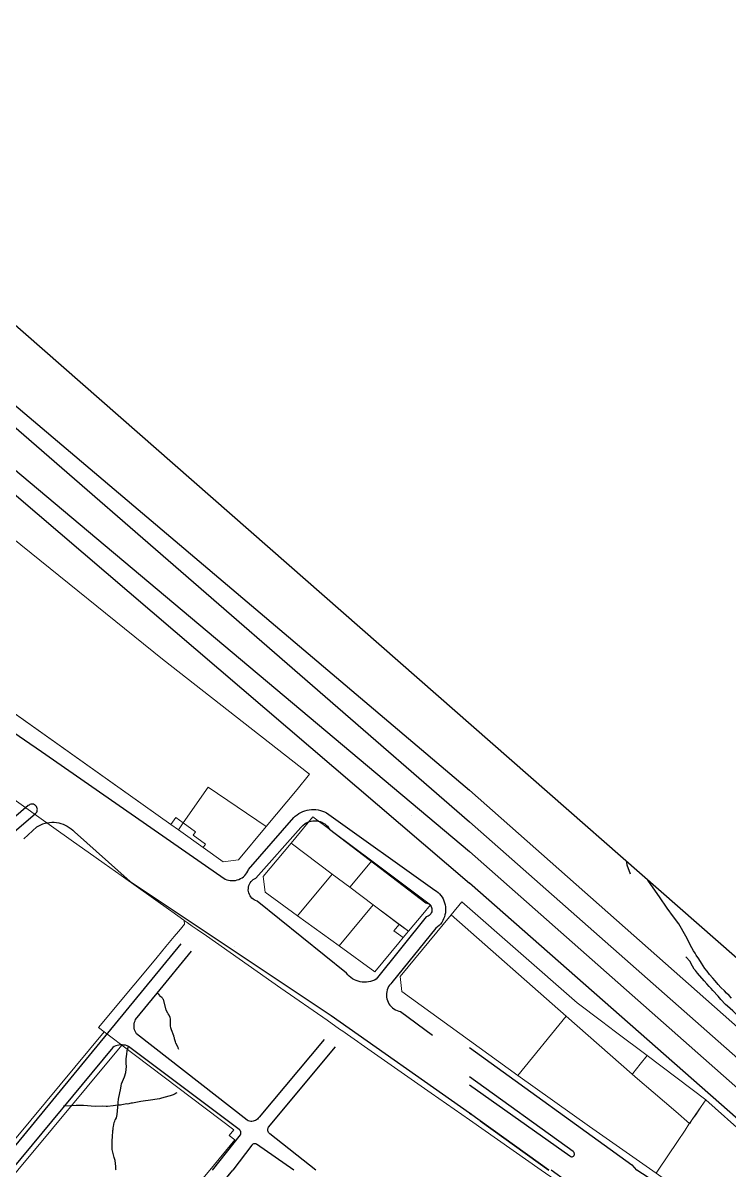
# Model space of a CAD drawing. Header units: inches. Extents: x -47590 to -46630, y -3759365 to -3758308.
# Drawn here: x -47254.3 to -46951.6, y -3758800.2 to -3758308.1 of the extents above; entities that cross this region are included whole.
import ezdxf

# ---------------------------------------------------------------- set-up
doc = ezdxf.new("R2010")
doc.units = ezdxf.units.IN
doc.header["$MEASUREMENT"] = 0
doc.layers.add('Area_Of_Interest', color=7, linetype='Continuous', true_color=0xf6210e)
doc.layers.add('curb_lines', color=7, linetype='Continuous', lineweight=30, true_color=0x0b8700)
doc.layers.add('Land_Parcels_Zoning', color=7, linetype='Continuous', lineweight=9, true_color=0xffffff)

msp = doc.modelspace()

# ---------------------------------------------------------------- linework, layer by layer
at = {"layer": 'Area_Of_Interest'}
msp.add_lwpolyline([(-46738.77, -3758972.33), (-46681.51, -3759081.97), (-46629.91, -3759365.08), (-47550.67, -3759341.26), (-47585.06, -3759271.15), (-47590.35, -3759224.85), (-47586.39, -3759156.05), (-47540.08, -3758625.56), (-47501.72, -3758466.81), (-47471.29, -3758308.06), (-47381.33, -3758329.23), (-46885.24, -3758764.47), (-46789.99, -3758874.27), (-46738.77, -3758972.33)], dxfattribs=at)
at = {"layer": 'curb_lines'}
for p, q in [((-47062.87, -3758637.15), (-46878.96, -3758800.15)), ((-47062.87, -3758637.15), (-46878.96, -3758800.15)), ((-46893.84, -3758800.15), (-47062.87, -3758650.72)), ((-46893.84, -3758800.15), (-47062.87, -3758650.72)), ((-47062.87, -3758663.53), (-46908.33, -3758800.15)), ((-47062.87, -3758663.53), (-46908.33, -3758800.15)), ((-46923.26, -3758800.15), (-47062.87, -3758677.07)), ((-46923.26, -3758800.15), (-47062.87, -3758677.07)), ((-47186.61, -3758703.17), (-47266.32, -3758800.15)), ((-47186.61, -3758703.17), (-47266.32, -3758800.15)), ((-47196.78, -3758724.27), (-47182.01, -3758706.24)), ((-47196.78, -3758724.27), (-47182.01, -3758706.24)), ((-47028.93, -3758800.15), (-47062.86, -3758775.75)), ((-47062.86, -3758775.75), (-47062.2, -3758776.22)), ((-47062.86, -3758775.75), (-47062.2, -3758776.22)), ((-47062.2, -3758776.22), (-47062.86, -3758775.75)), ((-47028.93, -3758800.15), (-47058.26, -3758779.06)), ((-47058.26, -3758779.06), (-47028.93, -3758800.15)), ((-47058.26, -3758779.06), (-47028.93, -3758800.15)), ((-47200.6, -3758844.33), (-47164.32, -3758800.15))]:
    msp.add_line(p, q, dxfattribs=at)
for points in [[(-47405.68, -3758327.19), (-47401.79, -3758332.88), (-47397.83, -3758338.52), (-47393.8, -3758344.12), (-47389.71, -3758349.67), (-47385.55, -3758355.17), (-47381.32, -3758360.61), (-47377.03, -3758366.01), (-47372.68, -3758371.35), (-47368.26, -3758376.64), (-47363.77, -3758381.88), (-47359.23, -3758387.07), (-47354.62, -3758392.19), (-47349.95, -3758397.27), (-47345.22, -3758402.28), (-47340.43, -3758407.24), (-47335.58, -3758412.14), (-47330.68, -3758416.98), (-47325.71, -3758421.77), (-47320.69, -3758426.49), (-47315.61, -3758431.15), (-47310.48, -3758435.75), (-47062.87, -3758650.72)], [(-47405.68, -3758327.19), (-47401.79, -3758332.88), (-47397.83, -3758338.52), (-47393.8, -3758344.12), (-47389.71, -3758349.67), (-47385.55, -3758355.17), (-47381.32, -3758360.61), (-47377.03, -3758366.01), (-47372.68, -3758371.35), (-47368.26, -3758376.64), (-47363.77, -3758381.88), (-47359.23, -3758387.07), (-47354.62, -3758392.19), (-47349.95, -3758397.27), (-47345.22, -3758402.28), (-47340.43, -3758407.24), (-47335.58, -3758412.14), (-47330.68, -3758416.98), (-47325.71, -3758421.77), (-47320.69, -3758426.49), (-47315.61, -3758431.15), (-47310.48, -3758435.75), (-47062.87, -3758650.72)], [(-47415.18, -3758346.45), (-47410.45, -3758353), (-47405.67, -3758359.5), (-47400.82, -3758365.96), (-47395.91, -3758372.38), (-47390.95, -3758378.75), (-47385.93, -3758385.07), (-47380.84, -3758391.34), (-47375.7, -3758397.57), (-47370.5, -3758403.75), (-47365.25, -3758409.88), (-47359.93, -3758415.96), (-47354.57, -3758421.99), (-47349.14, -3758427.97), (-47343.66, -3758433.91), (-47306.51, -3758468.73), (-47062.87, -3758677.07)], [(-47415.18, -3758346.45), (-47410.45, -3758353), (-47405.67, -3758359.5), (-47400.82, -3758365.96), (-47395.91, -3758372.38), (-47390.95, -3758378.75), (-47385.93, -3758385.07), (-47380.84, -3758391.34), (-47375.7, -3758397.57), (-47370.5, -3758403.75), (-47365.25, -3758409.88), (-47359.93, -3758415.96), (-47354.57, -3758421.99), (-47349.14, -3758427.97), (-47343.66, -3758433.91), (-47306.51, -3758468.73), (-47062.87, -3758677.07)], [(-47294.8, -3758440.68), (-47062.87, -3758637.15)], [(-47294.8, -3758440.68), (-47062.87, -3758637.15)], [(-47305.83, -3758459.45), (-47062.87, -3758663.53)], [(-47305.83, -3758459.45), (-47062.87, -3758663.53)], [(-47280.31, -3758597.42), (-47246.41, -3758620.67), (-47169.46, -3758674.04), (-47168.88, -3758674.53), (-47168.26, -3758674.95), (-47167.59, -3758675.31), (-47166.9, -3758675.6), (-47166.17, -3758675.81), (-47165.43, -3758675.95), (-47164.68, -3758676.01), (-47163.93, -3758675.99), (-47163.18, -3758675.89), (-47162.45, -3758675.72), (-47161.74, -3758675.47), (-47161.06, -3758675.15), (-47160.41, -3758674.76), (-47159.81, -3758674.31), (-47159.26, -3758673.8), (-47158.76, -3758673.23), (-47158.33, -3758672.61), (-47157.96, -3758671.96), (-47157.66, -3758671.27), (-47138.27, -3758648.99), (-47137.58, -3758648.33), (-47136.83, -3758647.74), (-47136.04, -3758647.2), (-47135.2, -3758646.74), (-47134.33, -3758646.34), (-47133.43, -3758646.01), (-47132.51, -3758645.76), (-47131.57, -3758645.59), (-47130.62, -3758645.49), (-47129.67, -3758645.47), (-47128.71, -3758645.53), (-47127.77, -3758645.66), (-47126.83, -3758645.87), (-47125.92, -3758646.16), (-47125.04, -3758646.52), (-47124.18, -3758646.95), (-47077.77, -3758680.04), (-47077.05, -3758680.54), (-47076.37, -3758681.1), (-47075.75, -3758681.71), (-47075.18, -3758682.39), (-47074.67, -3758683.11), (-47074.23, -3758683.87), (-47073.87, -3758684.67), (-47073.57, -3758685.49), (-47073.35, -3758686.34), (-47073.2, -3758687.21), (-47073.13, -3758688.09), (-47073.15, -3758688.97), (-47073.24, -3758689.84), (-47073.4, -3758690.7), (-47073.65, -3758691.55), (-47073.97, -3758692.37), (-47074.36, -3758693.16), (-47074.82, -3758693.91), (-47075.34, -3758694.61), (-47075.92, -3758695.27), (-47076.57, -3758695.87), (-47077.26, -3758696.41), (-47096.13, -3758719.7), (-47096.67, -3758720.25), (-47097.15, -3758720.84), (-47097.56, -3758721.49), (-47097.91, -3758722.18), (-47098.17, -3758722.9), (-47098.36, -3758723.64), (-47098.47, -3758724.4), (-47098.5, -3758725.17), (-47098.44, -3758725.93), (-47098.3, -3758726.69), (-47098.09, -3758727.43), (-47097.79, -3758728.13), (-47097.42, -3758728.81), (-47096.98, -3758729.44), (-47096.48, -3758730.02), (-47095.92, -3758730.54), (-47095.3, -3758731), (-47094.64, -3758731.39), (-47093.94, -3758731.71), (-47093.22, -3758731.95), (-47092.47, -3758732.11), (-47078.78, -3758742.27)], [(-47280.31, -3758597.42), (-47246.41, -3758620.67), (-47169.46, -3758674.04), (-47168.88, -3758674.53), (-47168.26, -3758674.95), (-47167.59, -3758675.31), (-47166.9, -3758675.6), (-47166.17, -3758675.81), (-47165.43, -3758675.95), (-47164.68, -3758676.01), (-47163.93, -3758675.99), (-47163.18, -3758675.89), (-47162.45, -3758675.72), (-47161.74, -3758675.47), (-47161.06, -3758675.15), (-47160.41, -3758674.76), (-47159.81, -3758674.31), (-47159.26, -3758673.8), (-47158.76, -3758673.23), (-47158.33, -3758672.61), (-47157.96, -3758671.96), (-47157.66, -3758671.27), (-47138.27, -3758648.99), (-47137.58, -3758648.33), (-47136.83, -3758647.74), (-47136.04, -3758647.2), (-47135.2, -3758646.74), (-47134.33, -3758646.34), (-47133.43, -3758646.01), (-47132.51, -3758645.76), (-47131.57, -3758645.59), (-47130.62, -3758645.49), (-47129.67, -3758645.47), (-47128.71, -3758645.53), (-47127.77, -3758645.66), (-47126.83, -3758645.87), (-47125.92, -3758646.16), (-47125.04, -3758646.52), (-47124.18, -3758646.95), (-47077.77, -3758680.04), (-47077.05, -3758680.54), (-47076.37, -3758681.1), (-47075.75, -3758681.71), (-47075.18, -3758682.39), (-47074.67, -3758683.11), (-47074.23, -3758683.87), (-47073.87, -3758684.67), (-47073.57, -3758685.49), (-47073.35, -3758686.34), (-47073.2, -3758687.21), (-47073.13, -3758688.09), (-47073.15, -3758688.97), (-47073.24, -3758689.84), (-47073.4, -3758690.7), (-47073.65, -3758691.55), (-47073.97, -3758692.37), (-47074.36, -3758693.16), (-47074.82, -3758693.91), (-47075.34, -3758694.61), (-47075.92, -3758695.27), (-47076.57, -3758695.87), (-47077.26, -3758696.41), (-47096.13, -3758719.7), (-47096.67, -3758720.25), (-47097.15, -3758720.84), (-47097.56, -3758721.49), (-47097.91, -3758722.18), (-47098.17, -3758722.9), (-47098.36, -3758723.64), (-47098.47, -3758724.4), (-47098.5, -3758725.17), (-47098.44, -3758725.93), (-47098.3, -3758726.69), (-47098.09, -3758727.43), (-47097.79, -3758728.13), (-47097.42, -3758728.81), (-47096.98, -3758729.44), (-47096.48, -3758730.02), (-47095.92, -3758730.54), (-47095.3, -3758731), (-47094.64, -3758731.39), (-47093.94, -3758731.71), (-47093.22, -3758731.95), (-47092.47, -3758732.11), (-47078.78, -3758742.27)], [(-47300.77, -3758691.73), (-47248.96, -3758647.2), (-47248.67, -3758646.91), (-47248.44, -3758646.57), (-47248.27, -3758646.2), (-47248.17, -3758645.81), (-47248.15, -3758645.4), (-47248.19, -3758644.99), (-47248.31, -3758644.6), (-47248.49, -3758644.24), (-47248.74, -3758643.92), (-47249.04, -3758643.64), (-47249.38, -3758643.42), (-47249.76, -3758643.27), (-47250.16, -3758643.18), (-47250.56, -3758643.17), (-47250.97, -3758643.23), (-47251.35, -3758643.36), (-47251.71, -3758643.56), (-47252.03, -3758643.81), (-47303.91, -3758688.59)], [(-47300.77, -3758691.73), (-47248.96, -3758647.2), (-47248.67, -3758646.91), (-47248.44, -3758646.57), (-47248.27, -3758646.2), (-47248.17, -3758645.81), (-47248.15, -3758645.4), (-47248.19, -3758644.99), (-47248.31, -3758644.6), (-47248.49, -3758644.24), (-47248.74, -3758643.92), (-47249.04, -3758643.64), (-47249.38, -3758643.42), (-47249.76, -3758643.27), (-47250.16, -3758643.18), (-47250.56, -3758643.17), (-47250.97, -3758643.23), (-47251.35, -3758643.36), (-47251.71, -3758643.56), (-47252.03, -3758643.81), (-47303.91, -3758688.59)], [(-47253.98, -3758658.08), (-47248.43, -3758652.95), (-47247.58, -3758652.45), (-47246.69, -3758652.02), (-47245.78, -3758651.67), (-47244.84, -3758651.38), (-47243.88, -3758651.17), (-47242.9, -3758651.03), (-47241.92, -3758650.97), (-47240.94, -3758650.99), (-47239.96, -3758651.08), (-47238.99, -3758651.24), (-47238.04, -3758651.48), (-47237.11, -3758651.8), (-47236.2, -3758652.18), (-47235.33, -3758652.64), (-47234.5, -3758653.16), (-47233.71, -3758653.74), (-47232.96, -3758654.38), (-47232.27, -3758655.08), (-47208.33, -3758676.44), (-47122.19, -3758733.92), (-47062.86, -3758775.56)], [(-47253.98, -3758658.08), (-47248.43, -3758652.95), (-47247.58, -3758652.45), (-47246.69, -3758652.02), (-47245.78, -3758651.67), (-47244.84, -3758651.38), (-47243.88, -3758651.17), (-47242.9, -3758651.03), (-47241.92, -3758650.97), (-47240.94, -3758650.99), (-47239.96, -3758651.08), (-47238.99, -3758651.24), (-47238.04, -3758651.48), (-47237.11, -3758651.8), (-47236.2, -3758652.18), (-47235.33, -3758652.64), (-47234.5, -3758653.16), (-47233.71, -3758653.74), (-47232.96, -3758654.38), (-47232.27, -3758655.08), (-47208.33, -3758676.44), (-47122.19, -3758733.92), (-47062.86, -3758775.56)], [(-46995.71, -3758667.55), (-46995.65, -3758668.25), (-46995.44, -3758669.18), (-46993.99, -3758673.08)], [(-46995.71, -3758667.55), (-46995.65, -3758668.25), (-46995.44, -3758669.18), (-46993.99, -3758673.08)], [(-46950.58, -3758726.36), (-46951.63, -3758725.31), (-46952.73, -3758724.29), (-46953.64, -3758723.31), (-46955.14, -3758721.87), (-46956.25, -3758720.55), (-46957.63, -3758718.97), (-46958.56, -3758717.83), (-46959.99, -3758716.28), (-46961.07, -3758714.81), (-46962, -3758713.73), (-46963.4, -3758711.41), (-46964.61, -3758709.51), (-46965.71, -3758708.04), (-46966.09, -3758707.19), (-46966.92, -3758706.07), (-46967.59, -3758704.86), (-46970.08, -3758699.9), (-46973.15, -3758694.54), (-46975.49, -3758691.56), (-46978.16, -3758687.77), (-46981.43, -3758682.94), (-46986.09, -3758676.25), (-46986.54, -3758675.59)], [(-46950.58, -3758726.36), (-46951.63, -3758725.31), (-46952.73, -3758724.29), (-46953.64, -3758723.31), (-46955.14, -3758721.87), (-46956.25, -3758720.55), (-46957.63, -3758718.97), (-46958.56, -3758717.83), (-46959.99, -3758716.28), (-46961.07, -3758714.81), (-46962, -3758713.73), (-46963.4, -3758711.41), (-46964.61, -3758709.51), (-46965.71, -3758708.04), (-46966.09, -3758707.19), (-46966.92, -3758706.07), (-46967.59, -3758704.86), (-46970.08, -3758699.9), (-46973.15, -3758694.54), (-46975.49, -3758691.56), (-46978.16, -3758687.77), (-46981.43, -3758682.94), (-46986.09, -3758676.25), (-46986.54, -3758675.59)], [(-46948.06, -3758733.83), (-46950.06, -3758731.85), (-46951.14, -3758730.9), (-46951.31, -3758730.67), (-46953.08, -3758729.14), (-46955.15, -3758727.03), (-46956.28, -3758725.53), (-46958.6, -3758723.1), (-46959.27, -3758722.3), (-46960.15, -3758721.44), (-46961.09, -3758720.27), (-46962.27, -3758718.94), (-46965.09, -3758715.75), (-46965.96, -3758714.53), (-46966.51, -3758713.95), (-46967.31, -3758712.67), (-46968.18, -3758711.14), (-46968.33, -3758710.72), (-46970.18, -3758708.75)], [(-46948.06, -3758733.83), (-46950.06, -3758731.85), (-46951.14, -3758730.9), (-46951.31, -3758730.67), (-46953.08, -3758729.14), (-46955.15, -3758727.03), (-46956.28, -3758725.53), (-46958.6, -3758723.1), (-46959.27, -3758722.3), (-46960.15, -3758721.44), (-46961.09, -3758720.27), (-46962.27, -3758718.94), (-46965.09, -3758715.75), (-46965.96, -3758714.53), (-46966.51, -3758713.95), (-46967.31, -3758712.67), (-46968.18, -3758711.14), (-46968.33, -3758710.72), (-46970.18, -3758708.75)], [(-47125.15, -3758744.15), (-47153.11, -3758777.52), (-47153.42, -3758777.95), (-47153.78, -3758778.33), (-47154.2, -3758778.66), (-47154.65, -3758778.92), (-47155.14, -3758779.12), (-47155.65, -3758779.24), (-47156.17, -3758779.3), (-47156.7, -3758779.28), (-47157.22, -3758779.18), (-47157.72, -3758779.01), (-47158.19, -3758778.78), (-47205.58, -3758741.74), (-47205.93, -3758741.19), (-47206.22, -3758740.6), (-47206.44, -3758739.98), (-47206.59, -3758739.35), (-47206.67, -3758738.7), (-47206.68, -3758738.04), (-47206.62, -3758737.39), (-47206.49, -3758736.75), (-47206.28, -3758736.13), (-47206.01, -3758735.54), (-47196.78, -3758724.27)], [(-47125.15, -3758744.15), (-47153.11, -3758777.52), (-47153.42, -3758777.95), (-47153.78, -3758778.33), (-47154.2, -3758778.66), (-47154.65, -3758778.92), (-47155.14, -3758779.12), (-47155.65, -3758779.24), (-47156.17, -3758779.3), (-47156.7, -3758779.28), (-47157.22, -3758779.18), (-47157.72, -3758779.01), (-47158.19, -3758778.78), (-47205.58, -3758741.74), (-47205.93, -3758741.19), (-47206.22, -3758740.6), (-47206.44, -3758739.98), (-47206.59, -3758739.35), (-47206.67, -3758738.7), (-47206.68, -3758738.04), (-47206.62, -3758737.39), (-47206.49, -3758736.75), (-47206.28, -3758736.13), (-47206.01, -3758735.54), (-47196.78, -3758724.27)], [(-47187.54, -3758748.38), (-47187.79, -3758747.84), (-47187.79, -3758747.66), (-47187.89, -3758747.51), (-47188.27, -3758746.74), (-47188.73, -3758745.74), (-47188.9, -3758745.14), (-47189.31, -3758743.82), (-47189.41, -3758743.49), (-47189.59, -3758742.87), (-47189.62, -3758742.64), (-47190.71, -3758740), (-47190.94, -3758739.2), (-47191.07, -3758738.33), (-47191.1, -3758736.3), (-47191.05, -3758736.05), (-47191.08, -3758735.3), (-47191.21, -3758734.7), (-47191.67, -3758733.78), (-47192.02, -3758733.2), (-47192.17, -3758732.88), (-47192.73, -3758731.86), (-47192.83, -3758731.76), (-47192.88, -3758731.53), (-47192.95, -3758731.38), (-47194.1, -3758727.04), (-47194.31, -3758726.69), (-47194.46, -3758726.49), (-47194.73, -3758726.19), (-47195.24, -3758725.82), (-47195.54, -3758725.52), (-47195.84, -3758725.12), (-47195.99, -3758724.85), (-47196.02, -3758724.85), (-47196.78, -3758724.27)], [(-47187.54, -3758748.38), (-47187.79, -3758747.84), (-47187.79, -3758747.66), (-47187.89, -3758747.51), (-47188.27, -3758746.74), (-47188.73, -3758745.74), (-47188.9, -3758745.14), (-47189.31, -3758743.82), (-47189.41, -3758743.49), (-47189.59, -3758742.87), (-47189.62, -3758742.64), (-47190.71, -3758740), (-47190.94, -3758739.2), (-47191.07, -3758738.33), (-47191.1, -3758736.3), (-47191.05, -3758736.05), (-47191.08, -3758735.3), (-47191.21, -3758734.7), (-47191.67, -3758733.78), (-47192.02, -3758733.2), (-47192.17, -3758732.88), (-47192.73, -3758731.86), (-47192.83, -3758731.76), (-47192.88, -3758731.53), (-47192.95, -3758731.38), (-47194.1, -3758727.04), (-47194.31, -3758726.69), (-47194.46, -3758726.49), (-47194.73, -3758726.19), (-47195.24, -3758725.82), (-47195.54, -3758725.52), (-47195.84, -3758725.12), (-47195.99, -3758724.85), (-47196.02, -3758724.85), (-47196.78, -3758724.27)], [(-47173.05, -3758800.15), (-47161.03, -3758785.1), (-47160.91, -3758784.74), (-47160.86, -3758784.36), (-47160.88, -3758783.98), (-47160.98, -3758783.61), (-47161.15, -3758783.27), (-47161.38, -3758782.97), (-47161.67, -3758782.72), (-47209.05, -3758747.16), (-47209.7, -3758746.88), (-47210.37, -3758746.66), (-47211.07, -3758746.52), (-47211.77, -3758746.45), (-47212.48, -3758746.46), (-47213.18, -3758746.54), (-47213.87, -3758746.7), (-47214.54, -3758746.93), (-47215.18, -3758747.23), (-47215.78, -3758747.6), (-47259.33, -3758800.15)], [(-47173.05, -3758800.15), (-47161.03, -3758785.1), (-47160.91, -3758784.74), (-47160.86, -3758784.36), (-47160.88, -3758783.98), (-47160.98, -3758783.61), (-47161.15, -3758783.27), (-47161.38, -3758782.97), (-47161.67, -3758782.72), (-47209.05, -3758747.16), (-47209.7, -3758746.88), (-47210.37, -3758746.66), (-47211.07, -3758746.52), (-47211.77, -3758746.45), (-47212.48, -3758746.46), (-47213.18, -3758746.54), (-47213.87, -3758746.7), (-47214.54, -3758746.93), (-47215.18, -3758747.23), (-47215.78, -3758747.6), (-47259.33, -3758800.15)], [(-47214.42, -3758800.15), (-47214.47, -3758799.87), (-47214.53, -3758799.47), (-47214.51, -3758798.59), (-47214.59, -3758797.42), (-47214.77, -3758796.12), (-47215.28, -3758794.8), (-47215.84, -3758792.52), (-47216.02, -3758791.3), (-47216.06, -3758787.9), (-47216.02, -3758787.27), (-47215.97, -3758786.25), (-47215.9, -3758785.5), (-47215.79, -3758783.79), (-47215.74, -3758783.12), (-47215.67, -3758782.84), (-47215.64, -3758782.32), (-47215.6, -3758782.02), (-47215.55, -3758781.42), (-47215.23, -3758779.79), (-47214.98, -3758779.26), (-47214.74, -3758778.64), (-47214.64, -3758778.51), (-47214.27, -3758777.76), (-47213.9, -3758776.33), (-47213.72, -3758773.13), (-47213.55, -3758772.02), (-47213.45, -3758771.15), (-47213.38, -3758769.75), (-47212.33, -3758765.06), (-47212.24, -3758764.09), (-47212.09, -3758763.24), (-47210.86, -3758760.18), (-47210.27, -3758758.25), (-47209.98, -3758755.8), (-47210.07, -3758754.42), (-47210.13, -3758752.42), (-47209.98, -3758751.44), (-47209.81, -3758750.52), (-47209.74, -3758750.12), (-47209.69, -3758749.32), (-47209.64, -3758749.17), (-47209.64, -3758749.04), (-47209.47, -3758748.29), (-47209.45, -3758748.14), (-47209.42, -3758748.09), (-47209.14, -3758747.12)], [(-47214.42, -3758800.15), (-47214.47, -3758799.87), (-47214.53, -3758799.47), (-47214.51, -3758798.59), (-47214.59, -3758797.42), (-47214.77, -3758796.12), (-47215.28, -3758794.8), (-47215.84, -3758792.52), (-47216.02, -3758791.3), (-47216.06, -3758787.9), (-47216.02, -3758787.27), (-47215.97, -3758786.25), (-47215.9, -3758785.5), (-47215.79, -3758783.79), (-47215.74, -3758783.12), (-47215.67, -3758782.84), (-47215.64, -3758782.32), (-47215.6, -3758782.02), (-47215.55, -3758781.42), (-47215.23, -3758779.79), (-47214.98, -3758779.26), (-47214.74, -3758778.64), (-47214.64, -3758778.51), (-47214.27, -3758777.76), (-47213.9, -3758776.33), (-47213.72, -3758773.13), (-47213.55, -3758772.02), (-47213.45, -3758771.15), (-47213.38, -3758769.75), (-47212.33, -3758765.06), (-47212.24, -3758764.09), (-47212.09, -3758763.24), (-47210.86, -3758760.18), (-47210.27, -3758758.25), (-47209.98, -3758755.8), (-47210.07, -3758754.42), (-47210.13, -3758752.42), (-47209.98, -3758751.44), (-47209.81, -3758750.52), (-47209.74, -3758750.12), (-47209.69, -3758749.32), (-47209.64, -3758749.17), (-47209.64, -3758749.04), (-47209.47, -3758748.29), (-47209.45, -3758748.14), (-47209.42, -3758748.09), (-47209.14, -3758747.12)], [(-47128.72, -3758800.15), (-47148.55, -3758784.65), (-47148.83, -3758784.37), (-47149.06, -3758784.04), (-47149.23, -3758783.69), (-47149.33, -3758783.3), (-47149.36, -3758782.91), (-47149.33, -3758782.51), (-47149.22, -3758782.13), (-47149.04, -3758781.77), (-47120.4, -3758747.32)], [(-47128.72, -3758800.15), (-47148.55, -3758784.65), (-47148.83, -3758784.37), (-47149.06, -3758784.04), (-47149.23, -3758783.69), (-47149.33, -3758783.3), (-47149.36, -3758782.91), (-47149.33, -3758782.51), (-47149.22, -3758782.13), (-47149.04, -3758781.77), (-47120.4, -3758747.32)], [(-47062.86, -3758747.61), (-46993.25, -3758797.94), (-46991.23, -3758800.15)], [(-47062.86, -3758747.61), (-46993.25, -3758797.94), (-46991.23, -3758800.15)], [(-47062.86, -3758763.63), (-47019.9, -3758794.13), (-47019.66, -3758794.31), (-47019.4, -3758794.42), (-47019.11, -3758794.47), (-47018.82, -3758794.45), (-47018.54, -3758794.35), (-47018.29, -3758794.19), (-47018.09, -3758793.98), (-47017.95, -3758793.72), (-47017.88, -3758793.44), (-47017.88, -3758793.15), (-47017.95, -3758792.86), (-47018.08, -3758792.6), (-47018.28, -3758792.39), (-47018.52, -3758792.22), (-47062.86, -3758760.13)], [(-47062.86, -3758763.63), (-47019.9, -3758794.13), (-47019.66, -3758794.31), (-47019.4, -3758794.42), (-47019.11, -3758794.47), (-47018.82, -3758794.45), (-47018.54, -3758794.35), (-47018.29, -3758794.19), (-47018.09, -3758793.98), (-47017.95, -3758793.72), (-47017.88, -3758793.44), (-47017.88, -3758793.15), (-47017.95, -3758792.86), (-47018.08, -3758792.6), (-47018.28, -3758792.39), (-47018.52, -3758792.22), (-47062.86, -3758760.13)], [(-47188.39, -3758767.05), (-47188.64, -3758767.17), (-47189.11, -3758767.45), (-47189.88, -3758767.83), (-47191.26, -3758768.27), (-47191.83, -3758768.47), (-47194.93, -3758769.36), (-47195.73, -3758769.57), (-47197.78, -3758769.96), (-47198.63, -3758770.11), (-47203.77, -3758770.77), (-47207.37, -3758771.49), (-47207.87, -3758771.54), (-47209.52, -3758771.83), (-47209.8, -3758771.8), (-47211.95, -3758772.22), (-47212.5, -3758772.29), (-47213.77, -3758772.35), (-47214.65, -3758772.46), (-47215.7, -3758772.64), (-47218.05, -3758772.88), (-47218.62, -3758772.86), (-47220.37, -3758772.79), (-47223.4, -3758772.91), (-47228.4, -3758772.54), (-47229.73, -3758772.45), (-47231.48, -3758772.41), (-47233.75, -3758772.62), (-47233.8, -3758772.65), (-47236.88, -3758772.7)], [(-47188.39, -3758767.05), (-47188.64, -3758767.17), (-47189.11, -3758767.45), (-47189.88, -3758767.83), (-47191.26, -3758768.27), (-47191.83, -3758768.47), (-47194.93, -3758769.36), (-47195.73, -3758769.57), (-47197.78, -3758769.96), (-47198.63, -3758770.11), (-47203.77, -3758770.77), (-47207.37, -3758771.49), (-47207.87, -3758771.54), (-47209.52, -3758771.83), (-47209.8, -3758771.8), (-47211.95, -3758772.22), (-47212.5, -3758772.29), (-47213.77, -3758772.35), (-47214.65, -3758772.46), (-47215.7, -3758772.64), (-47218.05, -3758772.88), (-47218.62, -3758772.86), (-47220.37, -3758772.79), (-47223.4, -3758772.91), (-47228.4, -3758772.54), (-47229.73, -3758772.45), (-47231.48, -3758772.41), (-47233.75, -3758772.62), (-47233.8, -3758772.65), (-47236.88, -3758772.7)], [(-47138.14, -3758800.15), (-47154.18, -3758789.06), (-47154.48, -3758788.94), (-47154.81, -3758788.88), (-47155.13, -3758788.89), (-47155.45, -3758788.96), (-47155.75, -3758789.1), (-47156.01, -3758789.3), (-47156.23, -3758789.54), (-47164.32, -3758800.15)], [(-47138.14, -3758800.15), (-47154.18, -3758789.06), (-47154.48, -3758788.94), (-47154.81, -3758788.88), (-47155.13, -3758788.89), (-47155.45, -3758788.96), (-47155.75, -3758789.1), (-47156.01, -3758789.3), (-47156.23, -3758789.54), (-47164.32, -3758800.15)], [(-47200.6, -3758844.33), (-47164.32, -3758800.15)], [(-47021.14, -3758805.11), (-47027.92, -3758800.15)], [(-47021.14, -3758805.11), (-47027.92, -3758800.15)], [(-46953.19, -3758824.81), (-46991.22, -3758800.15)], [(-46953.19, -3758824.81), (-46991.22, -3758800.15)]]:
    msp.add_lwpolyline(points, dxfattribs=at)
msp.add_lwpolyline([(-47122.85, -3758653.92), (-47081.67, -3758685.53), (-47081.2, -3758685.62), (-47080.75, -3758685.79), (-47080.33, -3758686.02), (-47079.95, -3758686.32), (-47079.63, -3758686.67), (-47079.36, -3758687.07), (-47079.16, -3758687.5), (-47079.04, -3758687.97), (-47078.99, -3758688.44), (-47079.01, -3758688.92), (-47079.11, -3758689.39), (-47079.28, -3758689.84), (-47079.52, -3758690.25), (-47079.83, -3758690.62), (-47080.18, -3758690.94), (-47080.59, -3758691.19), (-47081.03, -3758691.38), (-47081.49, -3758691.5), (-47102.88, -3758718.24), (-47103.66, -3758718.65), (-47104.48, -3758718.99), (-47105.33, -3758719.25), (-47106.19, -3758719.43), (-47107.07, -3758719.53), (-47107.96, -3758719.56), (-47108.84, -3758719.5), (-47109.72, -3758719.37), (-47110.58, -3758719.16), (-47111.42, -3758718.87), (-47112.23, -3758718.5), (-47113, -3758718.07), (-47113.73, -3758717.57), (-47114.41, -3758717), (-47115.04, -3758716.38), (-47115.61, -3758715.7), (-47153.99, -3758684.82), (-47154.59, -3758684.59), (-47155.17, -3758684.3), (-47155.7, -3758683.93), (-47156.18, -3758683.5), (-47156.61, -3758683.02), (-47156.98, -3758682.48), (-47157.27, -3758681.91), (-47157.5, -3758681.3), (-47157.64, -3758680.67), (-47157.71, -3758680.03), (-47157.7, -3758679.39), (-47157.62, -3758678.75), (-47157.45, -3758678.12), (-47157.21, -3758677.52), (-47156.89, -3758676.96), (-47156.51, -3758676.44), (-47156.07, -3758675.96), (-47155.58, -3758675.55), (-47155.03, -3758675.2), (-47154.45, -3758674.92), (-47135.19, -3758653.28), (-47134.69, -3758652.69), (-47134.14, -3758652.16), (-47133.54, -3758651.69), (-47132.89, -3758651.28), (-47132.21, -3758650.94), (-47131.49, -3758650.68), (-47130.75, -3758650.48), (-47130, -3758650.37), (-47129.23, -3758650.33), (-47128.47, -3758650.37), (-47127.71, -3758650.49), (-47126.97, -3758650.68), (-47126.26, -3758650.95), (-47125.57, -3758651.29), (-47124.93, -3758651.7), (-47124.33, -3758652.17), (-47123.78, -3758652.71), (-47123.28, -3758653.29)], close=True, dxfattribs=at)
msp.add_lwpolyline([(-47122.85, -3758653.92), (-47081.67, -3758685.53), (-47081.2, -3758685.62), (-47080.75, -3758685.79), (-47080.33, -3758686.02), (-47079.95, -3758686.32), (-47079.63, -3758686.67), (-47079.36, -3758687.07), (-47079.16, -3758687.5), (-47079.04, -3758687.97), (-47078.99, -3758688.44), (-47079.01, -3758688.92), (-47079.11, -3758689.39), (-47079.28, -3758689.84), (-47079.52, -3758690.25), (-47079.83, -3758690.62), (-47080.18, -3758690.94), (-47080.59, -3758691.19), (-47081.03, -3758691.38), (-47081.49, -3758691.5), (-47102.88, -3758718.24), (-47103.66, -3758718.65), (-47104.48, -3758718.99), (-47105.33, -3758719.25), (-47106.19, -3758719.43), (-47107.07, -3758719.53), (-47107.96, -3758719.56), (-47108.84, -3758719.5), (-47109.72, -3758719.37), (-47110.58, -3758719.16), (-47111.42, -3758718.87), (-47112.23, -3758718.5), (-47113, -3758718.07), (-47113.73, -3758717.57), (-47114.41, -3758717), (-47115.04, -3758716.38), (-47115.61, -3758715.7), (-47153.99, -3758684.82), (-47154.59, -3758684.59), (-47155.17, -3758684.3), (-47155.7, -3758683.93), (-47156.18, -3758683.5), (-47156.61, -3758683.02), (-47156.98, -3758682.48), (-47157.27, -3758681.91), (-47157.5, -3758681.3), (-47157.64, -3758680.67), (-47157.71, -3758680.03), (-47157.7, -3758679.39), (-47157.62, -3758678.75), (-47157.45, -3758678.12), (-47157.21, -3758677.52), (-47156.89, -3758676.96), (-47156.51, -3758676.44), (-47156.07, -3758675.96), (-47155.58, -3758675.55), (-47155.03, -3758675.2), (-47154.45, -3758674.92), (-47135.19, -3758653.28), (-47134.69, -3758652.69), (-47134.14, -3758652.16), (-47133.54, -3758651.69), (-47132.89, -3758651.28), (-47132.21, -3758650.94), (-47131.49, -3758650.68), (-47130.75, -3758650.48), (-47130, -3758650.37), (-47129.23, -3758650.33), (-47128.47, -3758650.37), (-47127.71, -3758650.49), (-47126.97, -3758650.68), (-47126.26, -3758650.95), (-47125.57, -3758651.29), (-47124.93, -3758651.7), (-47124.33, -3758652.17), (-47123.78, -3758652.71), (-47123.28, -3758653.29)], close=True, dxfattribs=at)
at = {"layer": 'Land_Parcels_Zoning'}
for p, q in [((-47296.44, -3758576.94), (-47190.93, -3758651.91)), ((-47131.43, -3758630.38), (-47194.55, -3758580.94)), ((-47136.8, -3758636.85), (-47131.43, -3758630.38)), ((-47150.06, -3758652.81), (-47136.8, -3758636.85)), ((-47130.03, -3758648.67), (-47139.4, -3758659.97)), ((-47190.93, -3758651.91), (-47187.67, -3758654.23)), ((-47187.67, -3758654.23), (-47177.08, -3758661.77)), ((-47161.86, -3758667.03), (-47150.06, -3758652.81)), ((-47139.4, -3758659.97), (-47151.31, -3758674.3)), ((-47177.08, -3758661.77), (-47168.48, -3758667.89)), ((-47168.48, -3758667.89), (-47161.86, -3758667.03)), ((-47075.75, -3758681.72), (-47075.74, -3758681.72)), ((-47066.12, -3758685.04), (-47070.78, -3758690.68)), ((-47082.96, -3758690.42), (-47079.66, -3758686.44)), ((-47070.78, -3758690.68), (-47092.67, -3758717.1)), ((-47089.03, -3758697.72), (-47082.96, -3758690.42)), ((-47091.26, -3758700.42), (-47089.03, -3758697.72)), ((-47103.44, -3758715.1), (-47093.16, -3758702.71)), ((-47093.16, -3758702.71), (-47091.26, -3758700.42)), ((-47107.1, -3758719.54), (-47107.09, -3758719.54)), ((-46944.24, -3758785.43), (-46961.64, -3758769.97)), ((-46944.24, -3758785.43), (-46961.64, -3758769.97))]:
    msp.add_line(p, q, dxfattribs=at)
for points in [[(-47253.12, -3758644.76), (-47269.45, -3758633.15), (-47293.31, -3758616.19), (-47388.43, -3758548.54), (-47390.67, -3758546.95), (-47391.09, -3758546.66), (-47430.5, -3758520.04), (-47442.99, -3758512.45)], [(-47109.66, -3758624.18), (-47109.68, -3758624.21)], [(-47253.12, -3758644.76), (-47248.52, -3758648.04), (-47233.63, -3758658.62), (-47222.92, -3758666.24), (-47219.49, -3758668.68), (-47212.24, -3758673.83), (-47190.93, -3758688.99), (-47190.54, -3758689.26), (-47185.32, -3758692.97), (-47185.21, -3758693.06), (-47183.93, -3758693.97), (-47181.78, -3758695.47), (-47181.35, -3758695.77), (-47179.58, -3758697.01), (-47175.69, -3758699.73), (-47143.71, -3758722.09), (-47123.96, -3758735.9), (-47118.59, -3758739.66), (-47117.21, -3758740.62), (-47115.26, -3758741.99), (-47110.88, -3758745.05), (-47109.4, -3758746.09), (-47109.29, -3758746.16), (-47079.3, -3758767.14), (-47062.86, -3758778.63), (-47032.1, -3758800.15), (-47015.99, -3758811.41)], [(-47253.12, -3758644.76), (-47248.52, -3758648.04), (-47233.63, -3758658.62), (-47222.92, -3758666.24), (-47219.49, -3758668.68), (-47212.24, -3758673.83), (-47190.93, -3758688.99), (-47190.54, -3758689.26), (-47185.32, -3758692.97), (-47185.21, -3758693.06), (-47183.93, -3758693.97), (-47181.78, -3758695.47), (-47181.35, -3758695.77), (-47179.58, -3758697.01), (-47175.69, -3758699.73), (-47143.71, -3758722.09), (-47123.96, -3758735.9), (-47118.59, -3758739.66), (-47117.21, -3758740.62), (-47115.26, -3758741.99), (-47110.88, -3758745.05), (-47109.4, -3758746.09), (-47109.29, -3758746.16), (-47079.3, -3758767.14), (-47062.86, -3758778.63), (-47032.1, -3758800.15), (-47015.99, -3758811.41)], [(-47185.21, -3758693.06), (-47185.32, -3758692.97), (-47190.54, -3758689.26), (-47190.93, -3758688.99), (-47212.24, -3758673.83), (-47219.49, -3758668.68), (-47222.92, -3758666.24), (-47233.63, -3758658.62), (-47248.52, -3758648.04), (-47253.12, -3758644.76)], [(-47185.21, -3758693.06), (-47185.32, -3758692.97), (-47190.54, -3758689.26), (-47190.93, -3758688.99), (-47212.24, -3758673.83), (-47219.49, -3758668.68), (-47222.92, -3758666.24), (-47233.63, -3758658.62), (-47248.52, -3758648.04), (-47253.12, -3758644.76)], [(-47130.03, -3758648.67), (-47139.4, -3758659.97), (-47151.31, -3758674.3)], [(-47104.82, -3758667.52), (-47130.03, -3758648.67)], [(-47104.82, -3758667.52), (-47130.03, -3758648.67)], [(-47079.66, -3758686.44), (-47104.82, -3758667.52)], [(-47079.66, -3758686.44), (-47104.82, -3758667.52)], [(-47151.31, -3758674.3), (-47150.47, -3758680.93), (-47136.56, -3758691.04)], [(-47151.31, -3758674.3), (-47150.47, -3758680.93), (-47136.56, -3758691.04)], [(-47075.74, -3758681.72), (-47075.75, -3758681.72)], [(-47075.74, -3758681.72), (-47075.75, -3758681.72)], [(-47075.75, -3758681.72), (-47075.74, -3758681.72)], [(-47118.73, -3758703.99), (-47104.19, -3758686.36), (-47089.03, -3758697.72), (-47091.26, -3758700.42), (-47093.16, -3758702.71), (-47103.44, -3758715.1)], [(-47118.73, -3758703.99), (-47104.19, -3758686.36), (-47089.03, -3758697.72), (-47091.26, -3758700.42), (-47093.16, -3758702.71), (-47103.44, -3758715.1)], [(-47103.44, -3758715.1), (-47093.16, -3758702.71), (-47091.26, -3758700.42), (-47089.03, -3758697.72), (-47082.96, -3758690.42), (-47079.66, -3758686.44)], [(-47185.21, -3758693.06), (-47185, -3758694.67), (-47186.84, -3758696.89), (-47187.58, -3758697.77), (-47189.44, -3758700), (-47193.04, -3758704.33), (-47196.84, -3758708.89), (-47200.24, -3758712.97), (-47206.82, -3758720.87), (-47221.9, -3758738.98), (-47219.47, -3758740.82), (-47289.58, -3758825.12)], [(-47209.44, -3758842.42), (-47174.24, -3758800.15), (-47163.46, -3758787.21), (-47165.97, -3758785.3), (-47163.95, -3758782.88), (-47211.89, -3758746.56), (-47216.01, -3758743.44), (-47219.47, -3758740.82), (-47221.9, -3758738.98), (-47206.82, -3758720.87), (-47200.24, -3758712.97), (-47196.84, -3758708.89), (-47193.04, -3758704.33), (-47189.44, -3758700), (-47187.58, -3758697.77), (-47186.84, -3758696.89), (-47185, -3758694.67), (-47185.21, -3758693.06)], [(-47209.44, -3758842.42), (-47174.24, -3758800.15), (-47163.46, -3758787.21), (-47165.97, -3758785.3), (-47163.95, -3758782.88), (-47211.89, -3758746.56), (-47216.01, -3758743.44), (-47219.47, -3758740.82), (-47221.9, -3758738.98), (-47206.82, -3758720.87), (-47200.24, -3758712.97), (-47196.84, -3758708.89), (-47193.04, -3758704.33), (-47189.44, -3758700), (-47187.58, -3758697.77), (-47186.84, -3758696.89), (-47185, -3758694.67), (-47185.21, -3758693.06)], [(-47015.99, -3758811.41), (-47032.1, -3758800.15), (-47062.86, -3758778.63), (-47079.3, -3758767.14), (-47109.29, -3758746.16), (-47109.4, -3758746.09), (-47110.88, -3758745.05), (-47115.26, -3758741.99), (-47117.21, -3758740.62), (-47118.59, -3758739.66), (-47123.96, -3758735.9), (-47143.71, -3758722.09), (-47175.69, -3758699.73), (-47179.58, -3758697.01), (-47181.35, -3758695.77), (-47181.78, -3758695.47), (-47183.93, -3758693.97), (-47185.21, -3758693.06)], [(-47015.99, -3758811.41), (-47032.1, -3758800.15), (-47062.86, -3758778.63), (-47079.3, -3758767.14), (-47109.29, -3758746.16), (-47109.4, -3758746.09), (-47110.88, -3758745.05), (-47115.26, -3758741.99), (-47117.21, -3758740.62), (-47118.59, -3758739.66), (-47123.96, -3758735.9), (-47143.71, -3758722.09), (-47175.69, -3758699.73), (-47179.58, -3758697.01), (-47181.35, -3758695.77), (-47181.78, -3758695.47), (-47183.93, -3758693.97), (-47185.21, -3758693.06)], [(-47136.56, -3758691.04), (-47118.73, -3758703.99)], [(-47136.56, -3758691.04), (-47118.73, -3758703.99)], [(-47092.67, -3758717.1), (-47091.85, -3758723.51), (-47062.86, -3758744.58), (-47042.16, -3758759.62)], [(-47092.67, -3758717.1), (-47091.85, -3758723.51), (-47062.86, -3758744.58), (-47042.16, -3758759.62)], [(-47107.09, -3758719.54), (-47107.1, -3758719.54)], [(-47107.09, -3758719.54), (-47107.1, -3758719.54)], [(-47107.1, -3758719.54), (-47107.09, -3758719.54)], [(-46961.64, -3758769.97), (-46986.74, -3758751.08)], [(-46961.64, -3758769.97), (-46986.74, -3758751.08)], [(-47042.16, -3758759.62), (-47011.43, -3758781.46)], [(-47042.16, -3758759.62), (-47011.43, -3758781.46)], [(-47062.2, -3758776.22), (-47062.23, -3758776.25)], [(-47062.2, -3758776.22), (-47062.23, -3758776.25)], [(-47062.23, -3758776.25), (-47062.2, -3758776.22)], [(-47011.43, -3758781.46), (-46982.89, -3758801.54)], [(-47011.43, -3758781.46), (-46982.89, -3758801.54)]]:
    msp.add_lwpolyline(points, dxfattribs=at)
for points in [[(-47150.06, -3758652.81), (-47174.9, -3758635.93), (-47185.61, -3758651.28), (-47188.84, -3758648.98), (-47190.93, -3758651.91), (-47296.44, -3758576.94), (-47287.16, -3758565.07), (-47282.28, -3758558.82), (-47261.34, -3758532.04), (-47258.96, -3758529), (-47194.55, -3758580.94), (-47131.43, -3758630.38), (-47136.8, -3758636.85)], [(-47150.06, -3758652.81), (-47174.9, -3758635.93), (-47185.61, -3758651.28), (-47188.84, -3758648.98), (-47190.93, -3758651.91), (-47296.44, -3758576.94), (-47287.16, -3758565.07), (-47282.28, -3758558.82), (-47261.34, -3758532.04), (-47258.96, -3758529), (-47194.55, -3758580.94), (-47131.43, -3758630.38), (-47136.8, -3758636.85)], [(-47150.06, -3758652.81), (-47161.86, -3758667.03), (-47168.48, -3758667.89), (-47177.08, -3758661.77), (-47176.04, -3758660.3), (-47181.42, -3758656.47), (-47180.38, -3758655), (-47185.61, -3758651.28), (-47174.9, -3758635.93)], [(-47150.06, -3758652.81), (-47161.86, -3758667.03), (-47168.48, -3758667.89), (-47177.08, -3758661.77), (-47176.04, -3758660.3), (-47181.42, -3758656.47), (-47180.38, -3758655), (-47185.61, -3758651.28), (-47174.9, -3758635.93)], [(-47185.61, -3758651.28), (-47187.67, -3758654.23), (-47190.93, -3758651.91), (-47188.84, -3758648.98)], [(-47185.61, -3758651.28), (-47187.67, -3758654.23), (-47190.93, -3758651.91), (-47188.84, -3758648.98)], [(-47104.82, -3758667.52), (-47114.21, -3758678.85), (-47121.77, -3758673.18), (-47139.4, -3758659.97), (-47130.03, -3758648.67)], [(-47104.82, -3758667.52), (-47114.21, -3758678.85), (-47121.77, -3758673.18), (-47139.4, -3758659.97), (-47130.03, -3758648.67)], [(-47087.61, -3758648.02), (-47087.61, -3758648.02)], [(-47087.61, -3758648.02), (-47087.61, -3758648.02)], [(-47177.08, -3758661.77), (-47187.67, -3758654.23), (-47185.61, -3758651.28), (-47180.38, -3758655), (-47181.42, -3758656.47), (-47176.04, -3758660.3)], [(-47177.08, -3758661.77), (-47187.67, -3758654.23), (-47185.61, -3758651.28), (-47180.38, -3758655), (-47181.42, -3758656.47), (-47176.04, -3758660.3)], [(-47121.77, -3758673.18), (-47136.56, -3758691.04), (-47150.47, -3758680.93), (-47151.31, -3758674.3), (-47139.4, -3758659.97)], [(-47121.77, -3758673.18), (-47136.56, -3758691.04), (-47150.47, -3758680.93), (-47151.31, -3758674.3), (-47139.4, -3758659.97)], [(-47079.66, -3758686.44), (-47082.96, -3758690.42), (-47089.03, -3758697.72), (-47104.19, -3758686.36), (-47114.21, -3758678.85), (-47104.82, -3758667.52)], [(-47079.66, -3758686.44), (-47082.96, -3758690.42), (-47089.03, -3758697.72), (-47104.19, -3758686.36), (-47114.21, -3758678.85), (-47104.82, -3758667.52)], [(-47104.19, -3758686.36), (-47118.73, -3758703.99), (-47136.56, -3758691.04), (-47121.77, -3758673.18), (-47114.21, -3758678.85)], [(-47104.19, -3758686.36), (-47118.73, -3758703.99), (-47136.56, -3758691.04), (-47121.77, -3758673.18), (-47114.21, -3758678.85)], [(-46986.74, -3758751.08), (-46989.73, -3758754.76), (-46992.92, -3758758.69), (-46993.17, -3758759), (-47021.45, -3758734.18), (-47070.78, -3758690.68), (-47066.12, -3758685.04), (-47016.79, -3758728.45), (-47006.36, -3758736.31), (-47000.29, -3758740.88)], [(-46967.37, -3758778.52), (-46968.52, -3758780.15), (-46974.49, -3758775.03), (-46984.18, -3758766.72), (-46990.81, -3758761.03), (-46993.17, -3758759), (-47021.45, -3758734.18), (-47070.78, -3758690.68), (-47066.12, -3758685.04), (-47016.79, -3758728.45), (-47006.36, -3758736.31), (-47000.29, -3758740.88), (-46986.74, -3758751.08), (-46961.64, -3758769.97), (-46963.61, -3758772.91), (-46965.9, -3758776.42)], [(-46986.74, -3758751.08), (-46989.73, -3758754.76), (-46992.92, -3758758.69), (-46993.17, -3758759), (-47021.45, -3758734.18), (-47070.78, -3758690.68), (-47066.12, -3758685.04), (-47016.79, -3758728.45), (-47006.36, -3758736.31), (-47000.29, -3758740.88)], [(-46967.37, -3758778.52), (-46968.52, -3758780.15), (-46974.49, -3758775.03), (-46984.18, -3758766.72), (-46990.81, -3758761.03), (-46993.17, -3758759), (-47021.45, -3758734.18), (-47070.78, -3758690.68), (-47066.12, -3758685.04), (-47016.79, -3758728.45), (-47006.36, -3758736.31), (-47000.29, -3758740.88), (-46986.74, -3758751.08), (-46961.64, -3758769.97), (-46963.61, -3758772.91), (-46965.9, -3758776.42)], [(-47093.1, -3758694.81), (-47095.33, -3758697.5), (-47091.26, -3758700.42), (-47093.16, -3758702.71), (-47103.44, -3758715.1), (-47118.73, -3758703.99), (-47104.19, -3758686.36)], [(-47093.1, -3758694.81), (-47095.33, -3758697.5), (-47091.26, -3758700.42), (-47093.16, -3758702.71), (-47103.44, -3758715.1), (-47118.73, -3758703.99), (-47104.19, -3758686.36)], [(-47089.03, -3758697.72), (-47091.26, -3758700.42), (-47095.33, -3758697.5), (-47093.1, -3758694.81)], [(-47089.03, -3758697.72), (-47091.26, -3758700.42), (-47095.33, -3758697.5), (-47093.1, -3758694.81)], [(-46981.95, -3758800.15), (-46982.89, -3758801.54), (-47011.43, -3758781.46), (-47042.16, -3758759.62), (-47062.86, -3758744.58), (-47091.85, -3758723.51), (-47092.67, -3758717.1), (-47070.78, -3758690.68), (-47021.45, -3758734.18), (-46993.17, -3758759), (-46990.81, -3758761.03), (-46984.18, -3758766.72), (-46974.49, -3758775.03), (-46968.52, -3758780.15), (-46968.8, -3758780.5), (-46970.46, -3758783.1), (-46973.7, -3758787.91)], [(-47021.45, -3758734.18), (-47042.16, -3758759.62), (-47062.86, -3758744.58), (-47091.85, -3758723.51), (-47092.67, -3758717.1), (-47070.78, -3758690.68)], [(-46981.95, -3758800.15), (-46982.89, -3758801.54), (-47011.43, -3758781.46), (-47042.16, -3758759.62), (-47062.86, -3758744.58), (-47091.85, -3758723.51), (-47092.67, -3758717.1), (-47070.78, -3758690.68), (-47021.45, -3758734.18), (-46993.17, -3758759), (-46990.81, -3758761.03), (-46984.18, -3758766.72), (-46974.49, -3758775.03), (-46968.52, -3758780.15), (-46968.8, -3758780.5), (-46970.46, -3758783.1), (-46973.7, -3758787.91)], [(-47021.45, -3758734.18), (-47042.16, -3758759.62), (-47062.86, -3758744.58), (-47091.85, -3758723.51), (-47092.67, -3758717.1), (-47070.78, -3758690.68)], [(-47163.72, -3758704.39), (-47163.72, -3758704.39)], [(-47163.72, -3758704.39), (-47163.72, -3758704.39)], [(-47163.72, -3758704.39), (-47163.72, -3758704.39)], [(-47163.72, -3758704.39), (-47163.72, -3758704.39)], [(-46993.17, -3758759), (-46990.81, -3758761.03), (-46984.18, -3758766.72), (-46974.49, -3758775.03), (-46968.52, -3758780.15), (-46968.8, -3758780.5), (-46970.46, -3758783.1), (-46973.7, -3758787.91), (-46981.95, -3758800.15), (-46982.89, -3758801.54), (-47011.43, -3758781.46), (-47042.16, -3758759.62), (-47021.45, -3758734.18)], [(-46993.17, -3758759), (-46990.81, -3758761.03), (-46984.18, -3758766.72), (-46974.49, -3758775.03), (-46968.52, -3758780.15), (-46968.8, -3758780.5), (-46970.46, -3758783.1), (-46973.7, -3758787.91), (-46981.95, -3758800.15), (-46982.89, -3758801.54), (-47011.43, -3758781.46), (-47042.16, -3758759.62), (-47021.45, -3758734.18)], [(-47211.89, -3758746.56), (-47256.52, -3758800.15), (-47279.18, -3758827.36), (-47289.58, -3758825.12), (-47219.47, -3758740.82), (-47216.01, -3758743.44)], [(-47211.89, -3758746.56), (-47256.52, -3758800.15), (-47279.18, -3758827.36), (-47289.58, -3758825.12), (-47219.47, -3758740.82), (-47216.01, -3758743.44)], [(-47209.44, -3758842.42), (-47279.18, -3758827.36), (-47256.52, -3758800.15), (-47211.89, -3758746.56), (-47163.95, -3758782.88), (-47165.97, -3758785.3), (-47163.46, -3758787.21), (-47174.24, -3758800.15)], [(-47209.44, -3758842.42), (-47279.18, -3758827.36), (-47256.52, -3758800.15), (-47211.89, -3758746.56), (-47163.95, -3758782.88), (-47165.97, -3758785.3), (-47163.46, -3758787.21), (-47174.24, -3758800.15)], [(-46967.37, -3758778.52), (-46968.49, -3758780.18), (-46968.52, -3758780.15), (-46974.49, -3758775.03), (-46984.18, -3758766.72), (-46990.81, -3758761.03), (-46993.17, -3758759), (-46992.92, -3758758.69), (-46989.73, -3758754.76), (-46986.74, -3758751.08), (-46961.64, -3758769.97), (-46963.61, -3758772.91)], [(-46967.37, -3758778.52), (-46968.49, -3758780.18), (-46968.52, -3758780.15), (-46974.49, -3758775.03), (-46984.18, -3758766.72), (-46990.81, -3758761.03), (-46993.17, -3758759), (-46992.92, -3758758.69), (-46989.73, -3758754.76), (-46986.74, -3758751.08), (-46961.64, -3758769.97), (-46963.61, -3758772.91)], [(-47085.08, -3758761.53), (-47085.08, -3758761.53)], [(-47085.08, -3758761.53), (-47085.08, -3758761.53)], [(-47085.08, -3758761.53), (-47085.08, -3758761.53)], [(-47085.08, -3758761.53), (-47085.08, -3758761.53)], [(-46849.41, -3758881.21), (-46831.91, -3758904.06), (-46840.37, -3758898.77), (-46842.51, -3758897.44), (-46866.56, -3758882.42), (-46879.95, -3758874.04), (-46978.8, -3758804.42), (-46982.89, -3758801.54), (-46981.95, -3758800.15), (-46973.7, -3758787.91), (-46970.46, -3758783.1), (-46968.8, -3758780.5), (-46968.52, -3758780.15), (-46967.37, -3758778.52), (-46965.9, -3758776.42), (-46963.61, -3758772.91), (-46961.64, -3758769.97), (-46944.24, -3758785.43), (-46927.67, -3758800.15), (-46924.06, -3758803.36), (-46897.84, -3758828.14), (-46872.75, -3758853.88)], [(-46849.41, -3758881.21), (-46831.91, -3758904.06), (-46840.37, -3758898.77), (-46842.51, -3758897.44), (-46866.56, -3758882.42), (-46879.95, -3758874.04), (-46978.8, -3758804.42), (-46982.89, -3758801.54), (-46981.95, -3758800.15), (-46973.7, -3758787.91), (-46970.46, -3758783.1), (-46968.8, -3758780.5), (-46968.52, -3758780.15), (-46967.37, -3758778.52), (-46965.9, -3758776.42), (-46963.61, -3758772.91), (-46961.64, -3758769.97), (-46944.24, -3758785.43), (-46927.67, -3758800.15), (-46924.06, -3758803.36), (-46897.84, -3758828.14), (-46872.75, -3758853.88)], [(-47062.23, -3758776.25), (-47062.23, -3758776.25)]]:
    msp.add_lwpolyline(points, close=True, dxfattribs=at)

doc.saveas('drawing.dxf')
